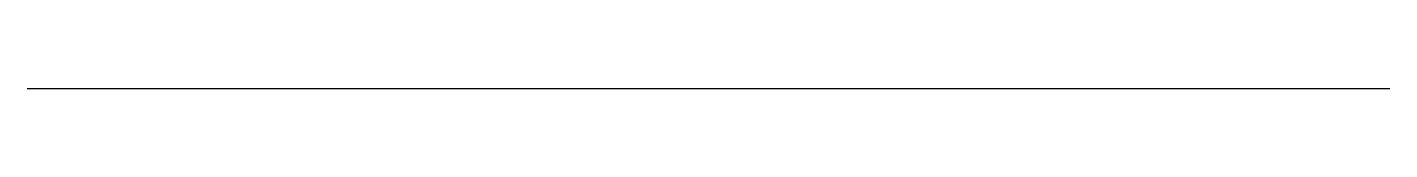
# Model space of a CAD drawing. Header units: inches. Extents: x 10.01 to 17.53, y 12.5 to 12.5.
import ezdxf

# ---------------------------------------------------------------- set-up
doc = ezdxf.new("R2010")
doc.units = ezdxf.units.IN
doc.header["$MEASUREMENT"] = 0

msp = doc.modelspace()

# ---------------------------------------------------------------- linework, layer by layer
for p, q in [((10.0057, 12.4959), (17.5287, 12.4959)), ((12.4999, 12.4977), (15.0019, 12.4977))]:
    msp.add_line(p, q)

doc.saveas('drawing.dxf')
